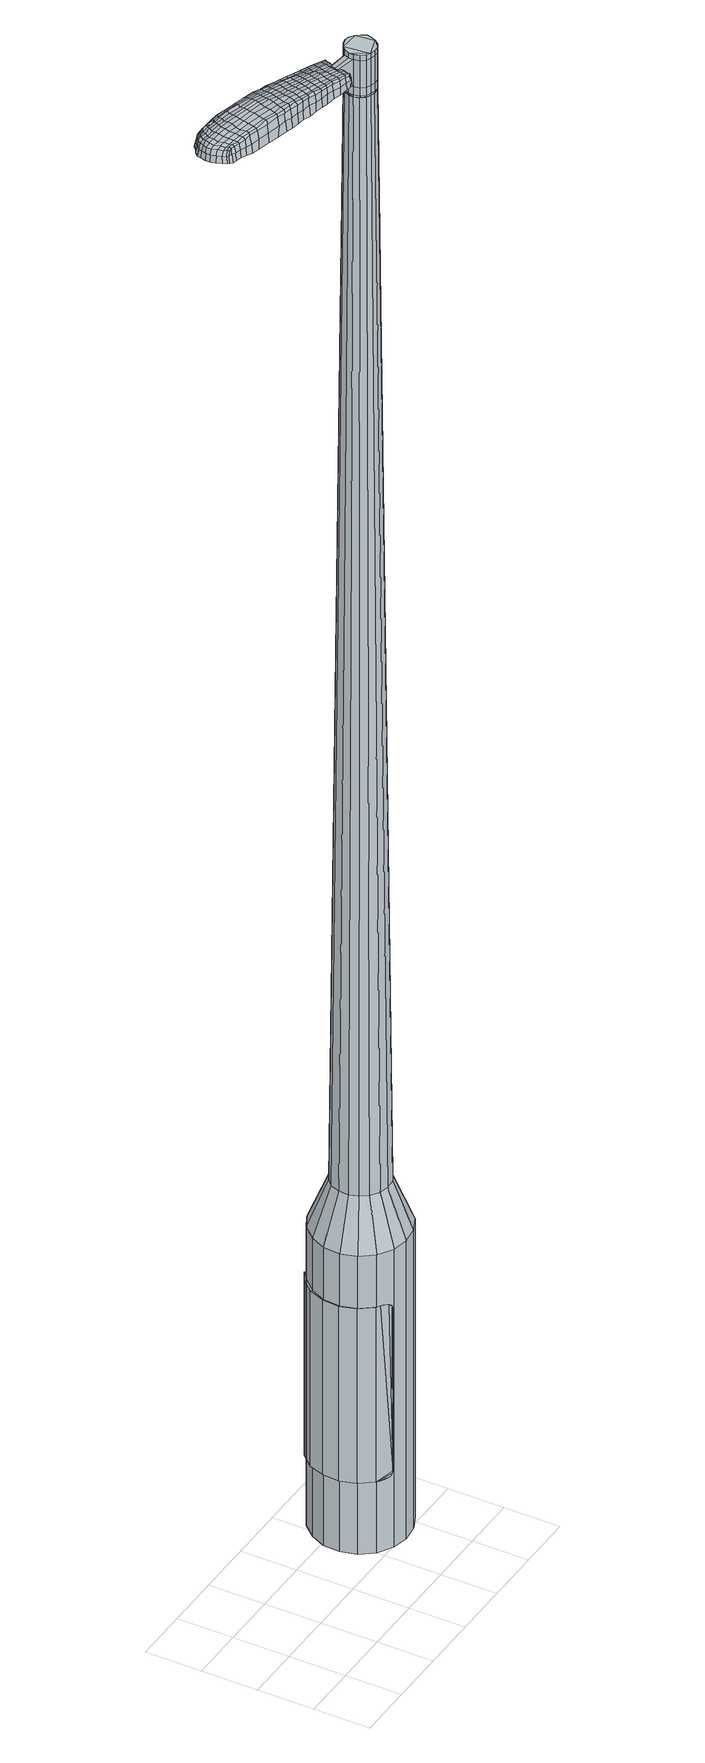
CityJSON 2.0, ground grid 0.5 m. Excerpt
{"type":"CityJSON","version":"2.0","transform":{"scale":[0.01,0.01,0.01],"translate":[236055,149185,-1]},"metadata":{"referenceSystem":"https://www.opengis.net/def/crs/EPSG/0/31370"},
"CityObjects":{
"object1":{"type":"GenericCityObject","attributes":{"cluster":56,"mean_distance_to_centroid":0.257,"new_centroid_x":236056.82,"new_centroid_y":149185.9,"mean_distance_to_camera":9.89,"H1":5.27,"H2":5.39,"Z_final":115.76,"cluster2":-1,"proj_x":236057.8,"proj_y":149181.66,"id_line":87872,"bearing_l":257,"distance":4.34,"orientation":"right","G_obj":167},"geometry":[{"type":"MultiSurface","lod":"2","boundaries":[[[0,1,2,3]],[[1,4,5,2]],[[4,6,7,5]],[[6,8,9,7]],[[8,10,11,9]],[[10,12,13,11]],[[12,14,15,13]],[[14,16,17,15]],[[16,18,19,17]],[[18,20,21,19]],[[20,22,23,21]],[[22,24,25,23]],[[24,26,27,25]],[[26,28,29,27]],[[28,30,31,29]],[[30,32,33,31]],[[32,34,35,33]],[[34,0,3,35]],[[36,37,38,39]],[[38,40,41,42]],[[41,43,42]],[[42,44,45,46]],[[45,47,46]],[[46,48,49,50]],[[49,51,50]],[[42,46,50,38]],[[50,52,39,38]],[[53,36,39]],[[2,5,7,35]],[[7,9,11,15]],[[11,13,15]],[[15,17,19,23]],[[19,21,23]],[[23,25,27,31]],[[27,29,31]],[[15,23,31,7]],[[31,33,35,7]],[[3,2,35]],[[1,0,54,55]],[[0,34,56,54]],[[34,32,57,56]],[[32,30,58,57]],[[30,28,59,58]],[[28,26,60,59]],[[26,24,61,60]],[[24,22,62,61]],[[22,20,63,62]],[[20,18,64,63]],[[18,16,65,64]],[[16,14,66,65]],[[14,12,67,66]],[[12,10,68,67]],[[10,8,69,68]],[[8,6,70,69]],[[6,4,71,70]],[[4,1,55,71]],[[55,54,72,73]],[[54,56,74,72]],[[56,57,75,74]],[[57,58,76,75]],[[58,59,77,76]],[[59,60,78,77]],[[60,61,79,78]],[[61,62,80,79]],[[62,63,81,80]],[[63,64,82,81]],[[64,65,83,82]],[[65,66,84,83]],[[66,67,85,84]],[[67,68,86,85]],[[68,69,87,86]],[[69,70,88,87]],[[70,71,89,88]],[[71,55,73,89]],[[90,91,92,93]],[[74,94,91,90]],[[95,96,94,74]],[[97,98,96,95]],[[77,99,98,97]],[[100,101,99,77]],[[102,103,101,100]],[[104,105,103,102]],[[81,106,105,104]],[[82,107,106,81]],[[108,109,107,82]],[[84,110,109,108]],[[85,111,110,84]],[[112,113,111,85]],[[114,115,113,112]],[[88,116,115,114]],[[89,117,116,88]],[[93,92,117,89]],[[118,119,120,121]],[[122,118,121,123]],[[124,122,123,125]],[[126,124,125,127]],[[128,126,127,129]],[[130,128,129,131]],[[132,130,131,133]],[[134,132,133,135]],[[136,134,135,137]],[[138,136,137,139]],[[140,138,139,141]],[[142,140,141,143]],[[144,142,143,145]],[[146,144,145,147]],[[148,146,147,149]],[[150,148,149,151]],[[73,72,90,93]],[[72,74,90]],[[75,95,74]],[[75,76,97,95]],[[76,77,97]],[[78,100,77]],[[78,79,102,100]],[[79,80,104,102]],[[80,81,104]],[[83,108,82]],[[83,84,108]],[[86,112,85]],[[86,87,114,112]],[[87,88,114]],[[73,93,89]],[[152,153,92,91]],[[153,117,92]],[[154,115,116]],[[154,155,113,115]],[[155,111,113]],[[156,109,110]],[[156,107,109]],[[157,105,106]],[[157,158,103,105]],[[158,159,101,103]],[[159,99,101]],[[160,98,99]],[[160,161,96,98]],[[161,94,96]],[[152,91,94]],[[39,52,150,162]],[[153,152,163,151]],[[53,39,162,119]],[[152,94,120,163]],[[36,53,119,118]],[[94,161,121,120]],[[37,36,118,122]],[[161,160,123,121]],[[38,37,122,124]],[[160,99,125,123]],[[40,38,124,126]],[[99,159,127,125]],[[41,40,126,128]],[[159,158,129,127]],[[43,41,128,130]],[[158,157,131,129]],[[42,43,130,132]],[[157,106,133,131]],[[44,42,132,134]],[[106,107,135,133]],[[45,44,134,136]],[[107,156,137,135]],[[47,45,136,138]],[[156,110,139,137]],[[46,47,138,140]],[[110,111,141,139]],[[48,46,140,142]],[[111,155,143,141]],[[49,48,142,144]],[[155,154,145,143]],[[51,49,144,146]],[[154,116,147,145]],[[50,51,146,148]],[[116,117,149,147]],[[52,50,148,150]],[[117,153,151,149]],[[150,151,164,165]],[[151,163,166,164]],[[163,120,167,166]],[[120,119,168,167]],[[119,162,169,168]],[[162,150,165,169]],[[170,171,172,173]],[[174,170,173,175]],[[170,174,176,177]],[[171,170,177,178]],[[179,180,181,182]],[[183,179,182,184]],[[179,183,185,186]],[[180,179,186,187]],[[188,189,190,191]],[[192,188,191,193]],[[188,192,194,195]],[[189,188,195,196]],[[197,198,199,200]],[[201,197,200,202]],[[197,201,203,204]],[[198,197,204,205]],[[206,207,208,209]],[[210,206,209,211]],[[206,210,212,213]],[[207,206,213,214]],[[215,216,217,218]],[[219,215,218,220]],[[215,219,221,222]],[[216,215,222,223]],[[224,225,226,227]],[[216,224,227,217]],[[224,216,223,228]],[[225,224,228,229]],[[230,231,232,233]],[[225,230,233,226]],[[230,225,229,234]],[[231,230,234,235]],[[236,174,175,237]],[[231,236,237,232]],[[236,231,235,238]],[[174,236,238,176]],[[239,240,241,242]],[[243,239,242,244]],[[239,243,245,246]],[[240,239,246,247]],[[248,249,250,251]],[[240,248,251,241]],[[248,240,247,252]],[[249,248,252,253]],[[254,255,256,257]],[[249,254,257,250]],[[254,249,253,258]],[[255,254,258,259]],[[260,261,262,263]],[[255,260,263,256]],[[260,255,259,264]],[[261,260,264,265]],[[266,171,178,267]],[[261,266,267,262]],[[266,261,265,268]],[[171,266,268,172]],[[269,270,271,272]],[[273,269,272,274]],[[269,273,275,276]],[[270,269,276,277]],[[278,279,280,281]],[[270,278,281,271]],[[278,270,277,282]],[[279,278,282,283]],[[284,285,286,287]],[[279,284,287,280]],[[284,279,283,288]],[[285,284,288,289]],[[290,183,184,291]],[[285,290,291,286]],[[290,285,289,292]],[[183,290,292,185]],[[293,294,295,296]],[[297,293,296,298]],[[293,297,299,300]],[[294,293,300,301]],[[302,303,304,305]],[[294,302,305,295]],[[302,294,301,306]],[[303,302,306,307]],[[308,309,310,311]],[[303,308,311,304]],[[308,303,307,312]],[[309,308,312,313]],[[314,315,316,317]],[[309,314,317,310]],[[314,309,313,318]],[[315,314,318,319]],[[320,180,187,321]],[[315,320,321,316]],[[320,315,319,322]],[[180,320,322,181]],[[323,209,208,324]],[[325,323,324,326]],[[323,325,327,328]],[[209,323,328,211]],[[329,325,326,330]],[[331,329,330,332]],[[329,331,333,334]],[[325,329,334,327]],[[335,331,332,336]],[[337,335,336,338]],[[335,337,339,340]],[[331,335,340,333]],[[341,337,338,342]],[[343,341,342,344]],[[341,343,345,346]],[[337,341,346,339]],[[347,343,344,348]],[[198,347,348,199]],[[347,198,205,349]],[[343,347,349,345]],[[350,351,196,195]],[[352,350,195,194]],[[350,352,353,354]],[[351,350,354,355]],[[356,357,355,354]],[[358,356,354,353]],[[356,358,359,360]],[[357,356,360,361]],[[362,363,361,360]],[[364,362,360,359]],[[362,364,365,366]],[[363,362,366,367]],[[368,369,367,366]],[[370,368,366,365]],[[368,370,203,201]],[[369,368,201,202]],[[371,372,373,374]],[[273,371,374,275]],[[371,273,274,375]],[[372,371,375,376]],[[377,192,193,378]],[[372,377,378,373]],[[377,372,376,379]],[[192,377,379,194]],[[380,381,382,383]],[[219,380,383,221]],[[380,219,220,384]],[[381,380,384,385]],[[386,387,388,389]],[[381,386,389,382]],[[386,381,385,390]],[[387,386,390,391]],[[392,189,196,393]],[[387,392,393,388]],[[392,387,391,394]],[[189,392,394,190]],[[395,396,397,398]],[[177,395,398,178]],[[395,177,176,399]],[[396,395,399,400]],[[401,402,403,404]],[[396,401,404,397]],[[401,396,400,405]],[[402,401,405,406]],[[407,200,199,408]],[[402,407,408,403]],[[407,402,406,409]],[[200,407,409,202]],[[410,411,412,413]],[[182,410,413,184]],[[410,182,181,414]],[[411,410,414,415]],[[416,204,203,417]],[[411,416,417,412]],[[416,411,415,418]],[[204,416,418,205]],[[419,420,421,422]],[[297,419,422,299]],[[419,297,298,423]],[[420,419,423,424]],[[425,210,211,426]],[[420,425,426,421]],[[425,420,424,427]],[[210,425,427,212]],[[428,429,430,431]],[[243,428,431,245]],[[428,243,244,432]],[[429,428,432,433]],[[434,435,436,437]],[[429,434,437,430]],[[434,429,433,438]],[[435,434,438,439]],[[440,207,214,441]],[[435,440,441,436]],[[440,435,439,442]],[[207,440,442,208]],[[443,444,433,432]],[[242,443,432,244]],[[443,242,241,445]],[[444,443,445,446]],[[447,448,439,438]],[[444,447,438,433]],[[447,444,446,449]],[[448,447,449,450]],[[451,324,208,442]],[[448,451,442,439]],[[451,448,450,452]],[[324,451,452,326]],[[453,454,455,456]],[[300,453,456,301]],[[453,300,299,422]],[[454,453,422,421]],[[457,328,327,458]],[[454,457,458,455]],[[457,454,421,426]],[[328,457,426,211]],[[459,460,446,445]],[[251,459,445,241]],[[459,251,250,461]],[[460,459,461,462]],[[463,464,450,449]],[[460,463,449,446]],[[463,460,462,465]],[[464,463,465,466]],[[467,330,326,452]],[[464,467,452,450]],[[467,464,466,468]],[[330,467,468,332]],[[469,470,471,472]],[[306,469,472,307]],[[469,306,301,456]],[[470,469,456,455]],[[473,334,333,474]],[[470,473,474,471]],[[473,470,455,458]],[[334,473,458,327]],[[475,476,462,461]],[[257,475,461,250]],[[475,257,256,477]],[[476,475,477,478]],[[479,480,466,465]],[[476,479,465,462]],[[479,476,478,481]],[[480,479,481,482]],[[483,336,332,468]],[[480,483,468,466]],[[483,480,482,484]],[[336,483,484,338]],[[485,486,487,488]],[[312,485,488,313]],[[485,312,307,472]],[[486,485,472,471]],[[489,340,339,490]],[[486,489,490,487]],[[489,486,471,474]],[[340,489,474,333]],[[491,492,478,477]],[[263,491,477,256]],[[491,263,262,493]],[[492,491,493,494]],[[495,496,482,481]],[[492,495,481,478]],[[495,492,494,497]],[[496,495,497,498]],[[499,342,338,484]],[[496,499,484,482]],[[499,496,498,500]],[[342,499,500,344]],[[501,502,503,504]],[[318,501,504,319]],[[501,318,313,488]],[[502,501,488,487]],[[505,346,345,506]],[[502,505,506,503]],[[505,502,487,490]],[[346,505,490,339]],[[507,508,494,493]],[[267,507,493,262]],[[507,267,178,398]],[[508,507,398,397]],[[509,510,498,497]],[[508,509,497,494]],[[509,508,397,404]],[[510,509,404,403]],[[511,348,344,500]],[[510,511,500,498]],[[511,510,403,408]],[[348,511,408,199]],[[512,513,415,414]],[[322,512,414,181]],[[512,322,319,504]],[[513,512,504,503]],[[514,349,205,418]],[[513,514,418,415]],[[514,513,503,506]],[[349,514,506,345]],[[515,516,376,375]],[[272,515,375,274]],[[515,272,271,517]],[[516,515,517,518]],[[519,352,194,379]],[[516,519,379,376]],[[519,516,518,520]],[[352,519,520,353]],[[521,522,523,524]],[[222,521,524,223]],[[521,222,221,383]],[[522,521,383,382]],[[525,526,527,528]],[[522,525,528,523]],[[525,522,382,389]],[[526,525,389,388]],[[529,351,355,530]],[[526,529,530,527]],[[529,526,388,393]],[[351,529,393,196]],[[531,532,518,517]],[[281,531,517,271]],[[531,281,280,533]],[[532,531,533,534]],[[535,358,353,520]],[[532,535,520,518]],[[535,532,534,536]],[[358,535,536,359]],[[537,538,539,540]],[[228,537,540,229]],[[537,228,223,524]],[[538,537,524,523]],[[541,542,543,544]],[[538,541,544,539]],[[541,538,523,528]],[[542,541,528,527]],[[545,357,361,546]],[[542,545,546,543]],[[545,542,527,530]],[[357,545,530,355]],[[547,548,534,533]],[[287,547,533,280]],[[547,287,286,549]],[[548,547,549,550]],[[551,364,359,536]],[[548,551,536,534]],[[551,548,550,552]],[[364,551,552,365]],[[553,554,555,556]],[[234,553,556,235]],[[553,234,229,540]],[[554,553,540,539]],[[557,558,559,560]],[[554,557,560,555]],[[557,554,539,544]],[[558,557,544,543]],[[561,363,367,562]],[[558,561,562,559]],[[561,558,543,546]],[[363,561,546,361]],[[563,564,550,549]],[[291,563,549,286]],[[563,291,184,413]],[[564,563,413,412]],[[565,370,365,552]],[[564,565,552,550]],[[565,564,412,417]],[[370,565,417,203]],[[566,567,400,399]],[[238,566,399,176]],[[566,238,235,556]],[[567,566,556,555]],[[568,569,406,405]],[[567,568,405,400]],[[568,567,555,560]],[[569,568,560,559]],[[570,369,202,409]],[[569,570,409,406]],[[570,569,559,562]],[[369,570,562,367]],[[571,572,573,574]],[[574,573,575,576]],[[577,575,573,578]],[[578,573,572,579]],[[580,581,582,583]],[[583,582,584,585]],[[586,584,582,587]],[[587,582,581,588]],[[589,590,591,592]],[[592,591,593,594]],[[595,593,591,596]],[[596,591,590,597]],[[598,599,600,601]],[[601,600,602,603]],[[604,602,600,605]],[[605,600,599,606]],[[607,608,609,610]],[[610,609,611,612]],[[613,611,609,614]],[[614,609,608,615]],[[616,617,618,619]],[[619,618,620,621]],[[622,620,618,623]],[[623,618,617,624]],[[625,626,627,628]],[[628,627,617,616]],[[624,617,627,629]],[[629,627,626,630]],[[631,632,633,634]],[[634,633,626,625]],[[630,626,633,635]],[[635,633,632,636]],[[576,575,637,638]],[[638,637,632,631]],[[636,632,637,639]],[[639,637,575,577]],[[640,641,642,643]],[[643,642,644,645]],[[646,644,642,647]],[[647,642,641,648]],[[649,650,651,652]],[[652,651,641,640]],[[648,641,651,653]],[[653,651,650,654]],[[655,656,657,658]],[[658,657,650,649]],[[654,650,657,659]],[[659,657,656,660]],[[661,662,663,664]],[[664,663,656,655]],[[660,656,663,665]],[[665,663,662,666]],[[579,572,667,668]],[[668,667,662,661]],[[666,662,667,669]],[[669,667,572,571]],[[670,671,672,673]],[[673,672,674,675]],[[676,674,672,677]],[[677,672,671,678]],[[679,680,681,682]],[[682,681,671,670]],[[678,671,681,683]],[[683,681,680,684]],[[685,686,687,688]],[[688,687,680,679]],[[684,680,687,689]],[[689,687,686,690]],[[585,584,691,692]],[[692,691,686,685]],[[690,686,691,693]],[[693,691,584,586]],[[694,695,696,697]],[[697,696,698,699]],[[700,698,696,701]],[[701,696,695,702]],[[703,704,705,706]],[[706,705,695,694]],[[702,695,705,707]],[[707,705,704,708]],[[709,710,711,712]],[[712,711,704,703]],[[708,704,711,713]],[[713,711,710,714]],[[715,716,717,718]],[[718,717,710,709]],[[714,710,717,719]],[[719,717,716,720]],[[588,581,721,722]],[[722,721,716,715]],[[720,716,721,723]],[[723,721,581,580]],[[607,610,724,725]],[[725,724,726,727]],[[728,726,724,168]],[[168,724,610,612]],[[727,726,729,730]],[[730,729,731,732]],[[733,731,729,734]],[[734,729,726,728]],[[732,731,735,736]],[[736,735,737,738]],[[739,737,735,740]],[[740,735,731,733]],[[738,737,741,742]],[[742,741,743,744]],[[745,743,741,746]],[[746,741,737,739]],[[744,743,747,748]],[[748,747,599,598]],[[606,599,747,749]],[[749,747,743,745]],[[597,750,751,596]],[[596,751,752,595]],[[753,752,751,754]],[[754,751,750,755]],[[755,756,757,754]],[[754,757,758,753]],[[759,758,757,760]],[[760,757,756,761]],[[761,762,763,760]],[[760,763,764,759]],[[765,764,763,766]],[[766,763,762,767]],[[767,768,769,766]],[[766,769,770,765]],[[604,770,769,602]],[[602,769,768,603]],[[771,772,773,774]],[[774,773,674,676]],[[675,674,773,775]],[[775,773,772,776]],[[594,593,777,778]],[[778,777,772,771]],[[776,772,777,779]],[[779,777,593,595]],[[780,781,782,783]],[[783,782,620,622]],[[621,620,782,784]],[[784,782,781,785]],[[786,787,788,789]],[[789,788,781,780]],[[785,781,788,790]],[[790,788,787,791]],[[597,590,792,793]],[[793,792,787,786]],[[791,787,792,794]],[[794,792,590,589]],[[795,796,797,798]],[[798,797,578,579]],[[577,578,797,799]],[[799,797,796,800]],[[801,802,803,804]],[[804,803,796,795]],[[800,796,803,805]],[[805,803,802,806]],[[598,601,807,808]],[[808,807,802,801]],[[806,802,807,809]],[[809,807,601,603]],[[810,811,812,813]],[[813,812,583,585]],[[580,583,812,814]],[[814,812,811,815]],[[604,605,816,817]],[[817,816,811,810]],[[815,811,816,818]],[[818,816,605,606]],[[819,820,821,822]],[[822,821,698,700]],[[699,698,821,823]],[[823,821,820,824]],[[612,611,825,826]],[[826,825,820,819]],[[824,820,825,827]],[[827,825,611,613]],[[828,829,830,831]],[[831,830,644,646]],[[645,644,830,832]],[[832,830,829,833]],[[834,835,836,837]],[[837,836,829,828]],[[833,829,836,838]],[[838,836,835,839]],[[615,608,840,841]],[[841,840,835,834]],[[839,835,840,842]],[[842,840,608,607]],[[833,843,832]],[[832,843,643,645]],[[640,643,843,844]],[[844,843,845]],[[839,846,847,838]],[[838,847,843,833]],[[845,843,847,848]],[[848,847,846,849]],[[607,725,850,842]],[[842,850,846,839]],[[849,846,850,851]],[[851,850,725,727]],[[852,853,854,855]],[[855,854,701,702]],[[700,701,854,822]],[[822,854,853,819]],[[728,168,856,857]],[[857,856,853,852]],[[819,853,856,826]],[[826,856,168,612]],[[845,858,859,844]],[[844,859,652,640]],[[649,652,859,860]],[[860,859,858,861]],[[849,862,863,848]],[[848,863,858,845]],[[861,858,863,864]],[[864,863,862,865]],[[727,730,866,851]],[[851,866,862,849]],[[865,862,866,867]],[[867,866,730,732]],[[868,869,870,871]],[[871,870,707,708]],[[702,707,870,855]],[[855,870,869,852]],[[733,734,872,873]],[[873,872,869,868]],[[852,869,872,857]],[[857,872,734,728]],[[861,874,875,860]],[[860,875,658,649]],[[655,658,875,876]],[[876,875,874,877]],[[865,878,879,864]],[[864,879,874,861]],[[877,874,879,880]],[[880,879,878,881]],[[732,736,882,867]],[[867,882,878,865]],[[881,878,882,883]],[[883,882,736,738]],[[884,885,886,887]],[[887,886,713,714]],[[708,713,886,871]],[[871,886,885,868]],[[739,740,888,889]],[[889,888,885,884]],[[868,885,888,873]],[[873,888,740,733]],[[877,890,891,876]],[[876,891,664,655]],[[661,664,891,892]],[[892,891,890,893]],[[881,894,895,880]],[[880,895,890,877]],[[893,890,895,896]],[[896,895,894,897]],[[738,742,898,883]],[[883,898,894,881]],[[897,894,898,899]],[[899,898,742,744]],[[900,901,902,903]],[[903,902,719,720]],[[714,719,902,887]],[[887,902,901,884]],[[745,746,904,905]],[[905,904,901,900]],[[884,901,904,889]],[[889,904,746,739]],[[893,906,907,892]],[[892,907,668,661]],[[579,668,907,798]],[[798,907,906,795]],[[897,908,909,896]],[[896,909,906,893]],[[795,906,909,804]],[[804,909,908,801]],[[744,748,910,899]],[[899,910,908,897]],[[801,908,910,808]],[[808,910,748,598]],[[815,911,912,814]],[[814,912,723,580]],[[720,723,912,903]],[[903,912,911,900]],[[606,749,913,818]],[[818,913,911,815]],[[900,911,913,905]],[[905,913,749,745]],[[776,914,915,775]],[[775,915,673,675]],[[670,673,915,916]],[[916,915,914,917]],[[595,752,918,779]],[[779,918,914,776]],[[917,914,918,919]],[[919,918,752,753]],[[920,921,922,923]],[[923,922,623,624]],[[622,623,922,783]],[[783,922,921,780]],[[924,925,926,927]],[[927,926,921,920]],[[780,921,926,789]],[[789,926,925,786]],[[755,750,928,929]],[[929,928,925,924]],[[786,925,928,793]],[[793,928,750,597]],[[917,930,931,916]],[[916,931,682,670]],[[679,682,931,932]],[[932,931,930,933]],[[753,758,934,919]],[[919,934,930,917]],[[933,930,934,935]],[[935,934,758,759]],[[936,937,938,939]],[[939,938,629,630]],[[624,629,938,923]],[[923,938,937,920]],[[940,941,942,943]],[[943,942,937,936]],[[920,937,942,927]],[[927,942,941,924]],[[761,756,944,945]],[[945,944,941,940]],[[924,941,944,929]],[[929,944,756,755]],[[933,946,947,932]],[[932,947,688,679]],[[685,688,947,948]],[[948,947,946,949]],[[759,764,950,935]],[[935,950,946,933]],[[949,946,950,951]],[[951,950,764,765]],[[952,953,954,955]],[[955,954,635,636]],[[630,635,954,939]],[[939,954,953,936]],[[956,957,958,959]],[[959,958,953,952]],[[936,953,958,943]],[[943,958,957,940]],[[767,762,960,961]],[[961,960,957,956]],[[940,957,960,945]],[[945,960,762,761]],[[949,962,963,948]],[[948,963,692,685]],[[585,692,963,813]],[[813,963,962,810]],[[765,770,964,951]],[[951,964,962,949]],[[810,962,964,817]],[[817,964,770,604]],[[800,965,966,799]],[[799,966,639,577]],[[636,639,966,955]],[[955,966,965,952]],[[806,967,968,805]],[[805,968,965,800]],[[952,965,968,959]],[[959,968,967,956]],[[603,768,969,809]],[[809,969,967,806]],[[956,967,969,961]],[[961,969,768,767]],[[571,574,173,172]],[[574,576,175,173]],[[586,587,186,185]],[[587,588,187,186]],[[589,592,191,190]],[[592,594,193,191]],[[613,614,213,212]],[[614,615,214,213]],[[616,619,218,217]],[[619,621,220,218]],[[625,628,227,226]],[[628,616,217,227]],[[631,634,233,232]],[[634,625,226,233]],[[576,638,237,175]],[[638,631,232,237]],[[646,647,246,245]],[[647,648,247,246]],[[648,653,252,247]],[[653,654,253,252]],[[654,659,258,253]],[[659,660,259,258]],[[660,665,264,259]],[[665,666,265,264]],[[666,669,268,265]],[[669,571,172,268]],[[676,677,276,275]],[[677,678,277,276]],[[678,683,282,277]],[[683,684,283,282]],[[684,689,288,283]],[[689,690,289,288]],[[690,693,292,289]],[[693,586,185,292]],[[694,697,296,295]],[[697,699,298,296]],[[703,706,305,304]],[[706,694,295,305]],[[709,712,311,310]],[[712,703,304,311]],[[715,718,317,316]],[[718,709,310,317]],[[588,722,321,187]],[[722,715,316,321]],[[771,774,374,373]],[[774,676,275,374]],[[594,778,378,193]],[[778,771,373,378]],[[621,784,384,220]],[[784,785,385,384]],[[785,790,390,385]],[[790,791,391,390]],[[791,794,394,391]],[[794,589,190,394]],[[699,823,423,298]],[[823,824,424,423]],[[824,827,427,424]],[[827,613,212,427]],[[828,831,431,430]],[[831,646,245,431]],[[834,837,437,436]],[[837,828,430,437]],[[615,841,441,214]],[[841,834,436,441]],[[970,971,972,973]],[[974,975,973,972]],[[976,977,978,979]],[[980,981,982,983]],[[971,984,985,972]],[[986,974,972,985]],[[987,976,979,988]],[[989,990,981,980]],[[984,991,992,985]],[[992,993,986,985]],[[994,987,988,995]],[[996,990,989,997]],[[991,998,999,992]],[[999,1000,993,992]],[[1001,994,995,1002]],[[1003,996,997,1004]],[[1005,1006,1007,1008]],[[1009,1010,1006,1005]],[[1009,1011,1012,1010]],[[1011,1013,1014,1012]],[[1015,1016,1017,1018]],[[1019,1020,1016,1015]],[[1021,1022,1020,1019]],[[1023,1024,1022,1021]],[[1018,1007,1006,1015]],[[1015,1006,1010,1019]],[[1010,1012,1021,1019]],[[1012,1014,1023,1021]],[[979,978,975,974]],[[988,979,974,986]],[[993,995,988,986]],[[1000,1002,995,993]],[[980,983,977,976]],[[989,980,976,987]],[[997,989,987,994]],[[1004,997,994,1001]],[[981,1005,1008,982]],[[990,1009,1005,981]],[[1011,1009,990,996]],[[1013,1011,996,1003]],[[1025,1026,1027,1028]],[[1027,1029,1030,1031]],[[1027,1031,1032,1033]],[[1027,1033,1028]],[[1034,1025,1028,1035]],[[1036,1035,1028,1037]],[[1038,1037,1028]],[[1039,1027,1026,1040]],[[1041,1039,1040,1042]],[[1043,1041,1042,1044]],[[1045,1043,1044,1046]],[[1047,1045,1046,1048]],[[1048,1049,1050,1051]],[[1048,1051,1052,1053]],[[1048,1053,1054,1055]],[[1054,1056,1057,1058]],[[1054,1058,1059,1060]],[[1054,1060,1055]],[[1048,1055,1047]],[[1061,1062,1026,1025]],[[1063,1064,1029,1027]],[[1065,1066,1038,1028]],[[1062,1067,1040,1026]],[[1068,1063,1027,1039]],[[1067,1069,1042,1040]],[[1070,1068,1039,1041]],[[1069,1071,1044,1042]],[[1072,1070,1041,1043]],[[1071,1073,1046,1044]],[[1074,1072,1043,1045]],[[1073,1075,1048,1046]],[[1076,1074,1045,1047]],[[1075,1077,1049,1048]],[[1078,1079,1056,1054]],[[1080,1076,1047,1055]],[[1050,1049,1077,1081]],[[1051,1050,1081,1082]],[[1052,1051,1082,1083]],[[1053,1052,1083,1084]],[[1054,1053,1084,1078]],[[1085,1061,1025,1034]],[[1086,1085,1034,1035]],[[1087,1086,1035,1036]],[[1088,1087,1036,1037]],[[1066,1088,1037,1038]],[[1030,1029,1064,1089]],[[1057,1056,1079,1090]],[[1031,1030,1089,1091]],[[1032,1031,1091,1092]],[[1033,1032,1092,1093]],[[1028,1033,1093,1065]],[[1058,1057,1090,1094]],[[1059,1058,1094,1095]],[[1060,1059,1095,1096]],[[1055,1060,1096,1080]]]}]}
},
"vertices":[
[139,98,384],[145,111,384],[145,111,96],[139,98,96],[155,122,384],[155,122,96],[168,129,384],[168,129,96],[182,131,384],[182,131,96],[197,127,384],[197,127,96],[209,119,384],[209,119,96],[218,107,384],[218,107,96],[222,93,384],[222,93,96],[221,79,384],[221,79,96],[216,65,384],[216,65,96],[206,54,384],[206,54,96],[193,48,384],[193,48,96],[178,46,384],[178,46,96],[164,49,384],[164,49,96],[151,57,384],[151,57,96],[142,69,384],[142,69,96],[138,83,384],[138,83,96],[168,82,1524],[171,78,1524],[175,76,1524],[167,91,1524],[179,75,1524],[184,75,1524],[191,81,1524],[188,77,1524],[193,85,1524],[194,90,1524],[189,98,1524],[192,94,1524],[185,101,1524],[181,102,1524],[172,99,1524],[176,101,1524],[169,96,1524],[167,87,1524],[156,94,429],[159,102,429],[155,85,429],[158,77,429],[163,70,429],[170,65,429],[179,63,429],[188,64,429],[195,68,429],[201,75,429],[205,83,429],[205,91,429],[203,100,429],[197,107,429],[190,111,429],[182,113,429],[173,112,429],[165,108,429],[167,91,1483],[169,96,1483],[167,87,1483],[168,82,1483],[171,78,1483],[175,76,1483],[179,75,1483],[184,75,1483],[188,77,1483],[191,81,1483],[193,85,1483],[194,90,1483],[192,94,1483],[189,98,1483],[185,101,1483],[181,102,1483],[176,101,1483],[172,99,1483],[168,91,1483],[168,91,1485],[169,95,1485],[169,95,1483],[167,87,1485],[169,82,1483],[169,82,1485],[171,79,1483],[171,79,1485],[175,76,1485],[180,75,1483],[180,75,1485],[184,76,1483],[184,76,1485],[188,78,1483],[188,78,1485],[191,81,1485],[193,85,1485],[193,90,1483],[193,90,1485],[192,94,1485],[189,98,1485],[185,100,1483],[185,100,1485],[181,101,1483],[181,101,1485],[176,101,1485],[172,99,1485],[168,82,1519],[167,87,1519],[167,87,1493],[168,82,1493],[171,78,1519],[171,78,1493],[175,76,1519],[175,76,1493],[179,75,1519],[179,75,1493],[184,75,1519],[184,75,1493],[188,77,1519],[188,77,1493],[191,81,1519],[191,81,1493],[193,85,1519],[193,85,1493],[194,90,1519],[194,90,1493],[192,94,1519],[192,94,1493],[189,98,1519],[189,98,1493],[185,101,1519],[185,101,1493],[181,102,1519],[181,102,1493],[176,101,1519],[176,101,1493],[172,99,1519],[172,99,1493],[169,96,1519],[169,96,1493],[167,91,1485],[169,96,1485],[181,102,1485],[185,101,1485],[194,90,1485],[188,77,1485],[184,75,1485],[179,75,1485],[171,78,1485],[168,82,1485],[167,91,1519],[167,91,1493],[150,99,1513],[150,99,1518],[149,95,1513],[148,92,1513],[148,92,1518],[149,95,1518],[81,131,1519],[88,129,1518],[87,131,1509],[80,133,1510],[73,133,1519],[72,135,1510],[73,132,1526],[82,129,1525],[89,128,1525],[72,94,1519],[79,92,1518],[80,94,1525],[73,95,1525],[64,95,1519],[65,97,1526],[62,94,1510],[71,92,1510],[78,91,1509],[5,127,1519],[6,131,1519],[5,131,1513],[4,127,1513],[5,123,1519],[4,123,1513],[6,123,1524],[6,127,1524],[7,130,1524],[77,111,1530],[84,109,1529],[85,112,1529],[78,114,1530],[68,113,1531],[69,116,1531],[67,109,1530],[76,107,1530],[83,106,1529],[156,93,1512],[156,95,1512],[155,96,1517],[154,93,1517],[155,90,1512],[154,90,1517],[154,90,1506],[155,93,1506],[155,96,1506],[23,143,1519],[26,143,1519],[26,144,1512],[23,145,1512],[21,143,1518],[20,145,1512],[21,142,1522],[23,142,1523],[26,142,1524],[31,142,1519],[37,141,1519],[36,143,1512],[30,144,1512],[31,141,1524],[37,140,1525],[43,140,1519],[50,139,1519],[49,141,1511],[42,142,1511],[43,139,1526],[51,137,1526],[61,136,1519],[61,138,1510],[62,135,1526],[152,111,1513],[145,113,1513],[145,111,1518],[152,109,1517],[157,109,1512],[156,108,1516],[157,110,1506],[151,112,1507],[144,114,1507],[138,115,1514],[130,117,1515],[131,115,1520],[138,113,1519],[137,116,1507],[130,118,1507],[123,119,1515],[116,121,1516],[117,120,1522],[124,118,1521],[122,121,1508],[115,123,1508],[109,123,1517],[102,125,1517],[102,124,1524],[109,122,1523],[108,125,1508],[101,127,1509],[95,127,1518],[95,126,1524],[94,129,1509],[14,109,1519],[17,107,1519],[18,109,1524],[15,110,1523],[12,110,1518],[13,110,1522],[11,109,1512],[13,107,1512],[16,106,1512],[22,106,1519],[27,104,1519],[28,105,1525],[23,107,1524],[21,105,1512],[26,103,1512],[33,102,1519],[41,100,1519],[42,102,1526],[34,104,1526],[32,101,1511],[39,99,1511],[52,98,1519],[53,99,1526],[51,97,1510],[145,81,1513],[138,82,1513],[136,81,1507],[144,80,1507],[151,80,1512],[150,80,1506],[150,81,1516],[146,82,1517],[139,83,1518],[130,84,1514],[123,85,1515],[121,84,1507],[129,83,1507],[131,85,1519],[124,86,1520],[115,86,1515],[108,87,1516],[107,86,1508],[114,85,1508],[117,87,1521],[109,88,1522],[101,89,1517],[93,90,1517],[92,89,1509],[99,87,1508],[102,90,1523],[95,91,1524],[86,91,1518],[85,90,1509],[88,92,1524],[149,94,1519],[150,97,1519],[142,96,1520],[142,98,1520],[141,93,1520],[148,91,1519],[135,98,1522],[135,100,1522],[127,99,1523],[128,102,1523],[127,96,1523],[134,95,1521],[120,101,1524],[121,104,1524],[113,103,1525],[114,105,1525],[112,99,1525],[119,98,1524],[106,104,1526],[106,107,1526],[98,106,1527],[99,109,1527],[98,102,1527],[105,101,1526],[91,107,1528],[92,110,1528],[90,104,1528],[9,126,1527],[10,130,1527],[9,122,1526],[13,121,1527],[14,125,1528],[14,129,1528],[20,124,1529],[21,127,1529],[20,120,1528],[26,118,1530],[27,122,1530],[28,126,1530],[34,120,1531],[35,124,1531],[33,116,1530],[42,114,1531],[43,118,1531],[44,122,1531],[55,116,1531],[56,119,1531],[55,112,1531],[10,111,1518],[8,114,1519],[7,113,1513],[9,110,1513],[12,112,1523],[10,114,1523],[6,118,1519],[5,118,1513],[8,118,1524],[18,143,1518],[16,142,1518],[17,141,1523],[19,142,1523],[18,144,1513],[15,143,1513],[13,140,1519],[10,137,1519],[11,137,1524],[14,139,1523],[12,140,1513],[9,138,1513],[7,134,1519],[9,134,1524],[6,135,1513],[82,128,1528],[81,126,1528],[88,124,1528],[88,126,1527],[73,130,1528],[72,128,1529],[80,123,1529],[79,120,1530],[86,118,1529],[87,121,1528],[72,126,1529],[71,123,1530],[78,117,1530],[86,115,1529],[70,119,1531],[74,96,1528],[74,99,1529],[66,100,1529],[66,98,1528],[81,95,1527],[82,97,1528],[75,103,1529],[66,104,1530],[82,101,1528],[153,81,1512],[153,83,1512],[152,84,1517],[152,82,1517],[152,80,1506],[152,82,1506],[154,86,1512],[153,87,1517],[153,86,1506],[159,107,1512],[159,105,1512],[158,106,1506],[158,108,1506],[158,107,1517],[157,105,1517],[158,103,1512],[157,101,1512],[157,101,1506],[157,104,1506],[157,103,1517],[156,101,1517],[157,98,1512],[156,98,1506],[156,98,1517],[152,108,1519],[152,106,1519],[145,110,1520],[145,108,1520],[151,104,1519],[151,102,1519],[144,106,1520],[144,104,1520],[150,99,1519],[143,101,1520],[146,83,1519],[147,85,1519],[140,86,1520],[139,84,1520],[148,88,1519],[140,90,1520],[138,112,1521],[138,110,1521],[131,114,1522],[130,112,1522],[137,108,1521],[136,105,1521],[130,110,1522],[129,107,1523],[136,103,1522],[129,105,1523],[132,86,1521],[132,88,1521],[125,89,1522],[124,87,1522],[133,91,1521],[126,93,1522],[124,116,1523],[123,114,1523],[117,118,1524],[116,116,1524],[123,112,1523],[122,109,1524],[116,114,1525],[115,111,1525],[121,106,1524],[114,108,1525],[117,88,1523],[118,91,1523],[110,92,1524],[110,90,1524],[118,94,1524],[111,95,1525],[109,120,1525],[109,118,1525],[102,122,1526],[102,120,1526],[108,116,1526],[108,113,1526],[101,118,1527],[101,115,1527],[107,110,1526],[100,112,1527],[103,91,1525],[103,93,1525],[96,95,1526],[95,92,1526],[104,97,1526],[97,98,1527],[95,124,1527],[95,122,1527],[94,120,1527],[93,117,1528],[93,114,1528],[88,94,1527],[89,96,1527],[90,100,1528],[14,111,1525],[12,113,1525],[17,110,1526],[16,112,1526],[11,117,1526],[15,116,1527],[22,141,1525],[19,140,1525],[23,140,1526],[25,141,1525],[17,138,1525],[14,136,1526],[18,135,1527],[20,138,1526],[12,133,1526],[16,132,1527],[22,108,1526],[21,111,1527],[28,107,1527],[27,109,1528],[20,115,1528],[27,113,1529],[30,140,1526],[28,139,1527],[35,137,1528],[36,139,1527],[26,137,1527],[24,134,1528],[31,132,1529],[33,135,1528],[22,131,1528],[29,129,1530],[34,105,1528],[34,107,1529],[42,103,1528],[42,105,1529],[33,112,1529],[42,110,1530],[42,138,1528],[41,136,1528],[49,134,1529],[50,136,1528],[39,134,1529],[38,131,1530],[46,129,1530],[48,132,1530],[36,128,1530],[45,125,1531],[54,101,1529],[54,103,1529],[54,107,1530],[62,133,1528],[61,131,1529],[60,129,1530],[58,126,1530],[57,122,1531],[86,129,1509],[87,127,1518],[81,129,1518],[80,131,1509],[72,131,1519],[71,133,1510],[73,130,1525],[81,128,1525],[88,126,1525],[81,96,1525],[80,94,1518],[73,96,1518],[74,97,1525],[64,97,1519],[65,99,1525],[62,96,1510],[71,94,1509],[78,93,1509],[7,130,1513],[8,130,1519],[7,127,1519],[6,127,1513],[7,123,1519],[6,123,1513],[8,123,1524],[8,127,1524],[9,130,1524],[84,112,1528],[84,109,1528],[77,111,1529],[77,114,1529],[68,113,1529],[68,116,1529],[67,109,1529],[76,107,1529],[83,106,1528],[153,96,1516],[154,96,1512],[153,93,1512],[153,94,1516],[153,90,1512],[152,91,1516],[152,90,1506],[152,93,1506],[153,96,1506],[26,142,1512],[26,141,1519],[23,141,1518],[23,143,1512],[21,141,1518],[21,143,1512],[21,140,1522],[23,140,1523],[26,140,1523],[36,141,1512],[37,139,1519],[31,140,1519],[30,142,1512],[31,139,1524],[37,138,1525],[49,139,1511],[50,137,1519],[42,138,1519],[41,140,1511],[43,137,1525],[50,135,1526],[61,134,1519],[60,136,1510],[61,133,1526],[145,110,1518],[144,111,1513],[151,109,1513],[152,108,1517],[156,107,1512],[155,106,1515],[155,108,1506],[151,110,1506],[143,112,1507],[130,114,1520],[130,115,1514],[137,113,1514],[137,112,1519],[136,114,1507],[129,117,1507],[116,118,1522],[115,119,1516],[123,117,1515],[123,116,1521],[122,119,1508],[115,121,1508],[102,122,1523],[101,123,1517],[108,121,1516],[109,120,1522],[107,123,1508],[100,125,1508],[94,125,1517],[95,124,1524],[93,127,1509],[19,110,1523],[18,109,1519],[15,110,1518],[16,111,1523],[13,111,1518],[14,112,1522],[12,110,1512],[14,109,1512],[17,108,1512],[29,107,1525],[28,106,1519],[23,108,1519],[24,109,1524],[21,107,1512],[27,105,1512],[43,104,1526],[41,102,1519],[34,104,1519],[35,105,1525],[32,103,1511],[40,101,1511],[53,100,1519],[54,101,1526],[51,99,1510],[137,83,1507],[138,84,1513],[145,83,1513],[144,82,1506],[150,82,1512],[149,82,1506],[150,83,1515],[146,84,1517],[139,85,1518],[122,86,1507],[123,87,1514],[130,85,1514],[129,85,1507],[131,86,1519],[124,88,1520],[107,88,1508],[108,89,1516],[116,88,1515],[114,87,1508],[117,89,1521],[109,90,1522],[92,91,1508],[94,92,1517],[101,91,1516],[99,89,1508],[102,92,1522],[95,93,1523],[87,93,1517],[85,92,1509],[88,94,1524],[148,95,1518],[149,97,1518],[141,96,1519],[142,99,1519],[141,93,1519],[134,98,1520],[135,100,1520],[127,99,1521],[127,102,1521],[126,96,1521],[133,95,1520],[120,101,1523],[120,104,1523],[112,103,1524],[113,105,1524],[112,100,1524],[119,98,1523],[105,104,1525],[106,107,1525],[98,106,1526],[99,109,1526],[97,103,1526],[104,101,1525],[91,108,1527],[91,111,1527],[90,104,1527],[11,129,1526],[11,126,1526],[11,123,1525],[14,121,1526],[14,125,1526],[15,128,1526],[21,127,1528],[20,124,1528],[20,120,1527],[27,118,1528],[27,122,1529],[28,125,1529],[35,124,1530],[34,120,1530],[34,117,1529],[42,115,1530],[43,118,1530],[44,122,1530],[56,119,1530],[55,116,1530],[55,112,1530],[9,114,1513],[10,115,1518],[12,112,1518],[11,111,1512],[13,113,1523],[12,115,1523],[8,119,1519],[8,118,1513],[10,119,1523],[18,139,1523],[17,140,1518],[19,141,1518],[20,140,1523],[19,142,1512],[16,141,1512],[13,135,1523],[11,136,1519],[14,138,1519],[15,137,1523],[13,139,1513],[11,136,1513],[9,133,1519],[11,133,1524],[8,133,1513],[87,124,1527],[81,125,1527],[81,127,1527],[88,125,1526],[73,129,1527],[72,128,1528],[86,118,1528],[79,120,1528],[80,123,1528],[87,121,1527],[71,125,1528],[70,122,1529],[78,117,1529],[85,115,1528],[69,119,1529],[66,101,1528],[74,99,1527],[74,98,1527],[66,99,1527],[81,96,1526],[81,98,1527],[75,103,1528],[66,105,1528],[82,102,1527],[150,84,1516],[151,84,1512],[151,82,1512],[150,83,1516],[150,82,1506],[150,83,1506],[152,87,1512],[151,87,1516],[151,86,1506],[156,107,1506],[156,106,1512],[157,107,1512],[156,108,1506],[156,106,1516],[155,106,1516],[154,102,1506],[155,101,1512],[156,104,1512],[155,104,1506],[155,103,1516],[154,101,1516],[155,98,1512],[154,99,1506],[154,98,1516],[151,107,1518],[144,109,1519],[144,108,1519],[150,102,1518],[151,104,1518],[144,106,1519],[143,104,1519],[149,99,1518],[142,101,1519],[139,87,1519],[146,85,1518],[146,84,1518],[139,86,1519],[147,88,1518],[140,90,1519],[137,110,1520],[137,111,1520],[130,113,1521],[130,112,1521],[136,105,1520],[136,108,1520],[129,110,1521],[129,107,1521],[135,103,1520],[128,105,1521],[124,90,1521],[132,88,1520],[132,87,1520],[124,88,1521],[133,91,1520],[125,93,1521],[123,114,1522],[123,115,1522],[116,117,1523],[116,116,1523],[121,109,1522],[122,112,1522],[115,114,1523],[114,111,1524],[121,106,1523],[114,108,1524],[110,92,1523],[117,91,1522],[117,90,1522],[110,91,1523],[118,94,1522],[111,96,1523],[108,118,1524],[109,119,1524],[102,121,1525],[101,120,1525],[107,113,1525],[108,116,1524],[101,117,1525],[100,115,1526],[106,110,1525],[99,112,1526],[95,95,1525],[103,94,1524],[102,92,1524],[95,94,1525],[103,97,1524],[96,99,1525],[94,122,1526],[95,123,1526],[93,116,1527],[94,119,1526],[92,113,1527],[88,97,1526],[88,95,1526],[89,100,1526],[14,114,1524],[15,112,1524],[18,111,1525],[17,113,1525],[12,118,1525],[15,117,1525],[24,138,1525],[20,139,1524],[22,139,1524],[25,139,1525],[18,134,1526],[15,135,1525],[17,137,1524],[21,137,1525],[13,132,1525],[17,132,1526],[22,111,1526],[23,110,1526],[29,108,1526],[28,110,1527],[21,115,1526],[27,114,1527],[35,136,1527],[29,138,1526],[30,138,1526],[36,137,1526],[31,132,1528],[24,133,1527],[27,136,1526],[33,134,1527],[23,130,1527],[29,129,1528],[34,108,1527],[35,106,1527],[43,104,1527],[42,106,1528],[34,112,1528],[42,110,1529],[49,133,1528],[41,135,1527],[42,136,1527],[50,134,1527],[46,128,1529],[38,130,1529],[39,133,1528],[48,131,1528],[36,127,1529],[45,125,1530],[54,104,1528],[54,102,1528],[54,108,1529],[61,131,1528],[61,132,1528],[58,125,1529],[59,128,1529],[57,122,1530],[156,108,1508],[154,101,1508],[123,110,1509],[125,118,1509],[102,115,1510],[104,124,1510],[64,125,1512],[66,134,1512],[83,130,1511],[81,121,1511],[46,129,1513],[33,132,1514],[35,140,1514],[48,138,1513],[153,95,1508],[121,102,1509],[100,107,1510],[62,116,1512],[79,112,1511],[44,120,1513],[31,123,1514],[151,88,1508],[119,94,1509],[98,99,1510],[60,107,1512],[77,103,1511],[29,114,1514],[42,111,1513],[150,82,1508],[118,87,1509],[96,90,1510],[57,98,1512],[75,94,1511],[27,106,1514],[40,102,1513],[20,134,1514],[15,134,1514],[16,141,1514],[22,142,1514],[18,126,1514],[13,127,1514],[16,118,1514],[12,120,1514],[14,110,1514],[10,113,1514],[10,132,1515],[6,130,1515],[6,131,1515],[11,137,1515],[9,128,1515],[6,129,1515],[8,124,1515],[5,128,1515],[7,120,1515],[5,127,1515],[153,55,334],[150,57,334],[150,57,165],[162,49,171],[153,55,165],[156,53,165],[159,51,166],[160,50,167],[161,49,169],[156,53,334],[159,51,333],[160,50,332],[161,49,331],[162,49,328],[141,69,165],[141,69,334],[137,83,165],[137,83,334],[138,98,165],[138,98,334],[143,112,165],[143,112,334],[153,123,165],[153,123,334],[157,125,334],[161,127,334],[163,128,333],[165,129,332],[166,130,331],[166,130,328],[157,125,165],[166,130,171],[166,130,169],[165,129,167],[163,128,166],[161,127,165],[155,57,334],[151,59,334],[151,59,165],[155,57,165],[163,51,171],[163,51,328],[143,70,334],[143,70,165],[140,84,334],[140,84,165],[140,98,334],[140,98,165],[146,110,334],[146,110,165],[155,121,334],[155,121,165],[159,123,334],[168,127,328],[168,127,171],[159,123,165],[162,124,334],[164,126,333],[166,127,332],[167,127,331],[158,55,334],[160,53,333],[162,52,332],[163,52,331],[158,55,165],[167,127,169],[160,53,166],[162,52,167],[163,52,169],[166,127,167],[164,126,166],[162,124,165]
]}
